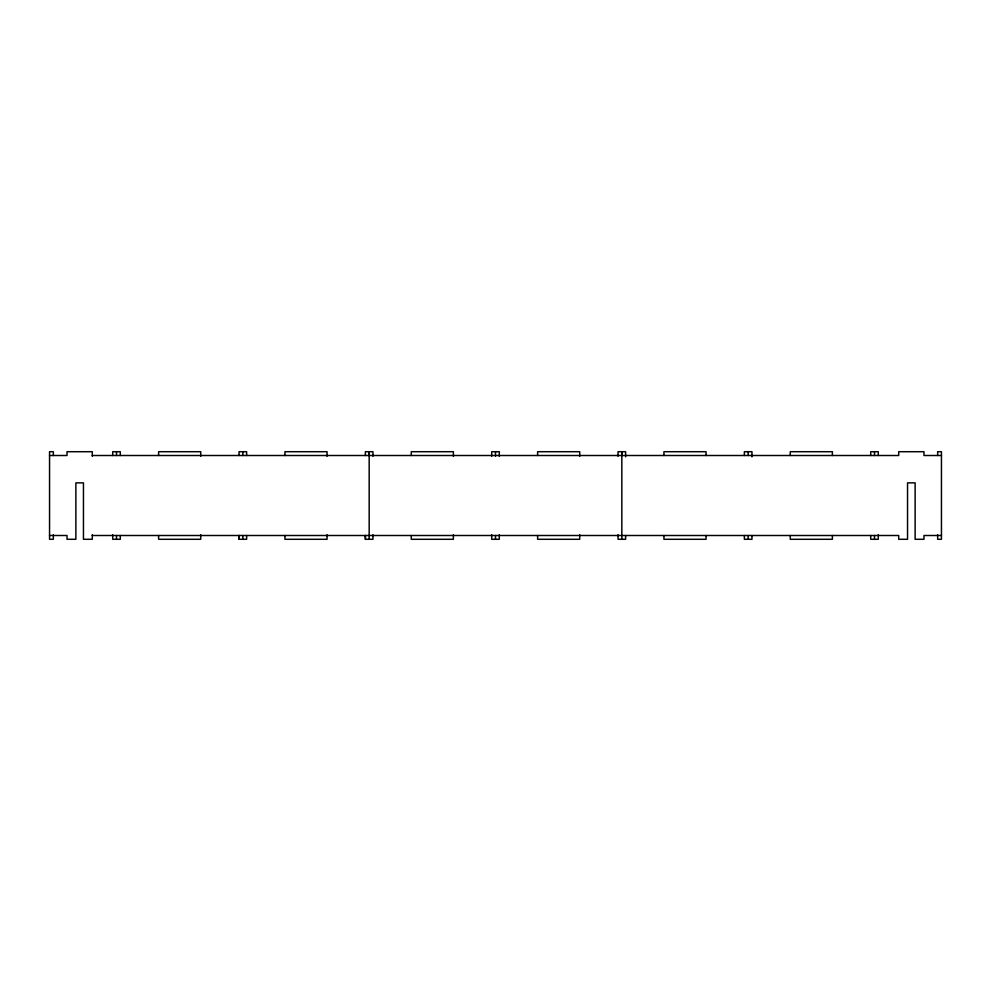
<?xml version="1.0" encoding="UTF-8"?>
<svg xmlns="http://www.w3.org/2000/svg" width="991" height="991" viewBox="0 0 991 991"><rect width="100%" height="100%" fill="white"/><g stroke="black" fill="none" stroke-linecap="round" stroke-linejoin="round"><path stroke-width="1.49" d="M112.714 455.501L112.714 451.71L120.295 451.71L120.295 455.501M239.042 539.29L239.054 535.499L239.042 539.29L246.623 539.29L246.623 535.499M239.042 455.501L239.042 451.71L246.623 451.71L246.623 455.501M365.382 539.29L365.382 535.499L365.382 539.29L372.963 539.29L372.963 534.719M365.382 455.501L365.382 451.71L372.963 451.71L372.963 456.256M369.172 455.501L369.172 451.71L369.172 539.29M49.55 455.501L67.029 455.501L67.029 451.71L92.287 451.71L92.287 456.318M92.287 455.501L898.713 455.501L898.713 451.71L923.971 451.71L923.971 455.501L941.45 455.501M49.55 535.499L67.029 535.499L67.029 539.29L75.873 539.29L75.873 482.865L83.455 482.865L83.455 539.29L92.287 539.29L92.287 534.682M92.287 535.499L898.713 535.499L898.713 539.29L907.545 539.29L907.545 482.865L915.127 482.865L915.127 539.29L923.971 539.29L923.971 535.499L941.45 535.499M878.286 455.501L878.286 451.71L870.705 451.71L870.705 455.501M744.377 455.501L744.377 451.71L751.958 451.71L751.958 456.826M621.828 455.501L621.828 451.71L621.828 539.29M937.659 455.501L937.659 451.71L941.45 451.71L941.45 539.29L937.659 539.29L937.659 534.719M878.286 534.719L878.286 539.29L870.705 539.29L870.705 535.499M874.496 451.71L874.496 455.501M874.496 535.499L874.496 539.29M832.39 455.501L832.39 451.71L790.273 451.71L790.273 455.501M832.39 535.499L832.39 539.29L790.273 539.29L790.273 535.499M751.958 535.499L751.958 539.29L744.377 539.29L744.377 535.499M748.168 451.71L748.168 455.501M748.168 535.499L748.168 539.29M706.05 455.501L706.05 451.71L663.945 451.71L663.945 455.501M706.05 535.499L706.05 539.29L663.945 539.29L663.945 535.499M625.618 456.826L625.618 451.71L618.037 451.71L618.037 456.256M625.618 535.499L625.618 539.29L618.037 539.29L618.037 534.719M579.723 456.318L579.723 451.71L537.605 451.71L537.605 455.501M579.723 534.682L579.723 539.29L537.605 539.29L537.605 535.499M499.291 456.256L499.291 451.71L491.709 451.71L491.709 456.256M499.291 534.719L499.291 539.29L491.709 539.29L491.709 534.719M495.5 451.71L495.5 456.256M495.5 535.499L495.5 539.29M453.382 456.318L453.382 451.71L411.277 451.71L411.277 455.501M453.382 534.682L453.382 539.29L411.277 539.29L411.277 535.499M327.055 456.318L327.055 451.71L284.95 451.71L284.95 455.501M327.055 534.682L327.055 539.29L284.95 539.29L284.95 535.499M242.832 451.71L242.832 455.501M242.832 535.499L242.832 539.29M200.727 456.318L200.727 451.71L158.61 451.71L158.61 455.501M200.727 534.682L200.727 539.29L158.61 539.29L158.61 535.499M120.295 535.499L120.295 539.29L112.714 539.29L112.714 534.719M116.504 451.71L116.504 455.501M116.504 535.499L116.504 539.29M53.341 455.501L53.341 451.71L49.55 451.71L49.55 539.29L53.341 539.29L53.341 534.719"/></g></svg>
